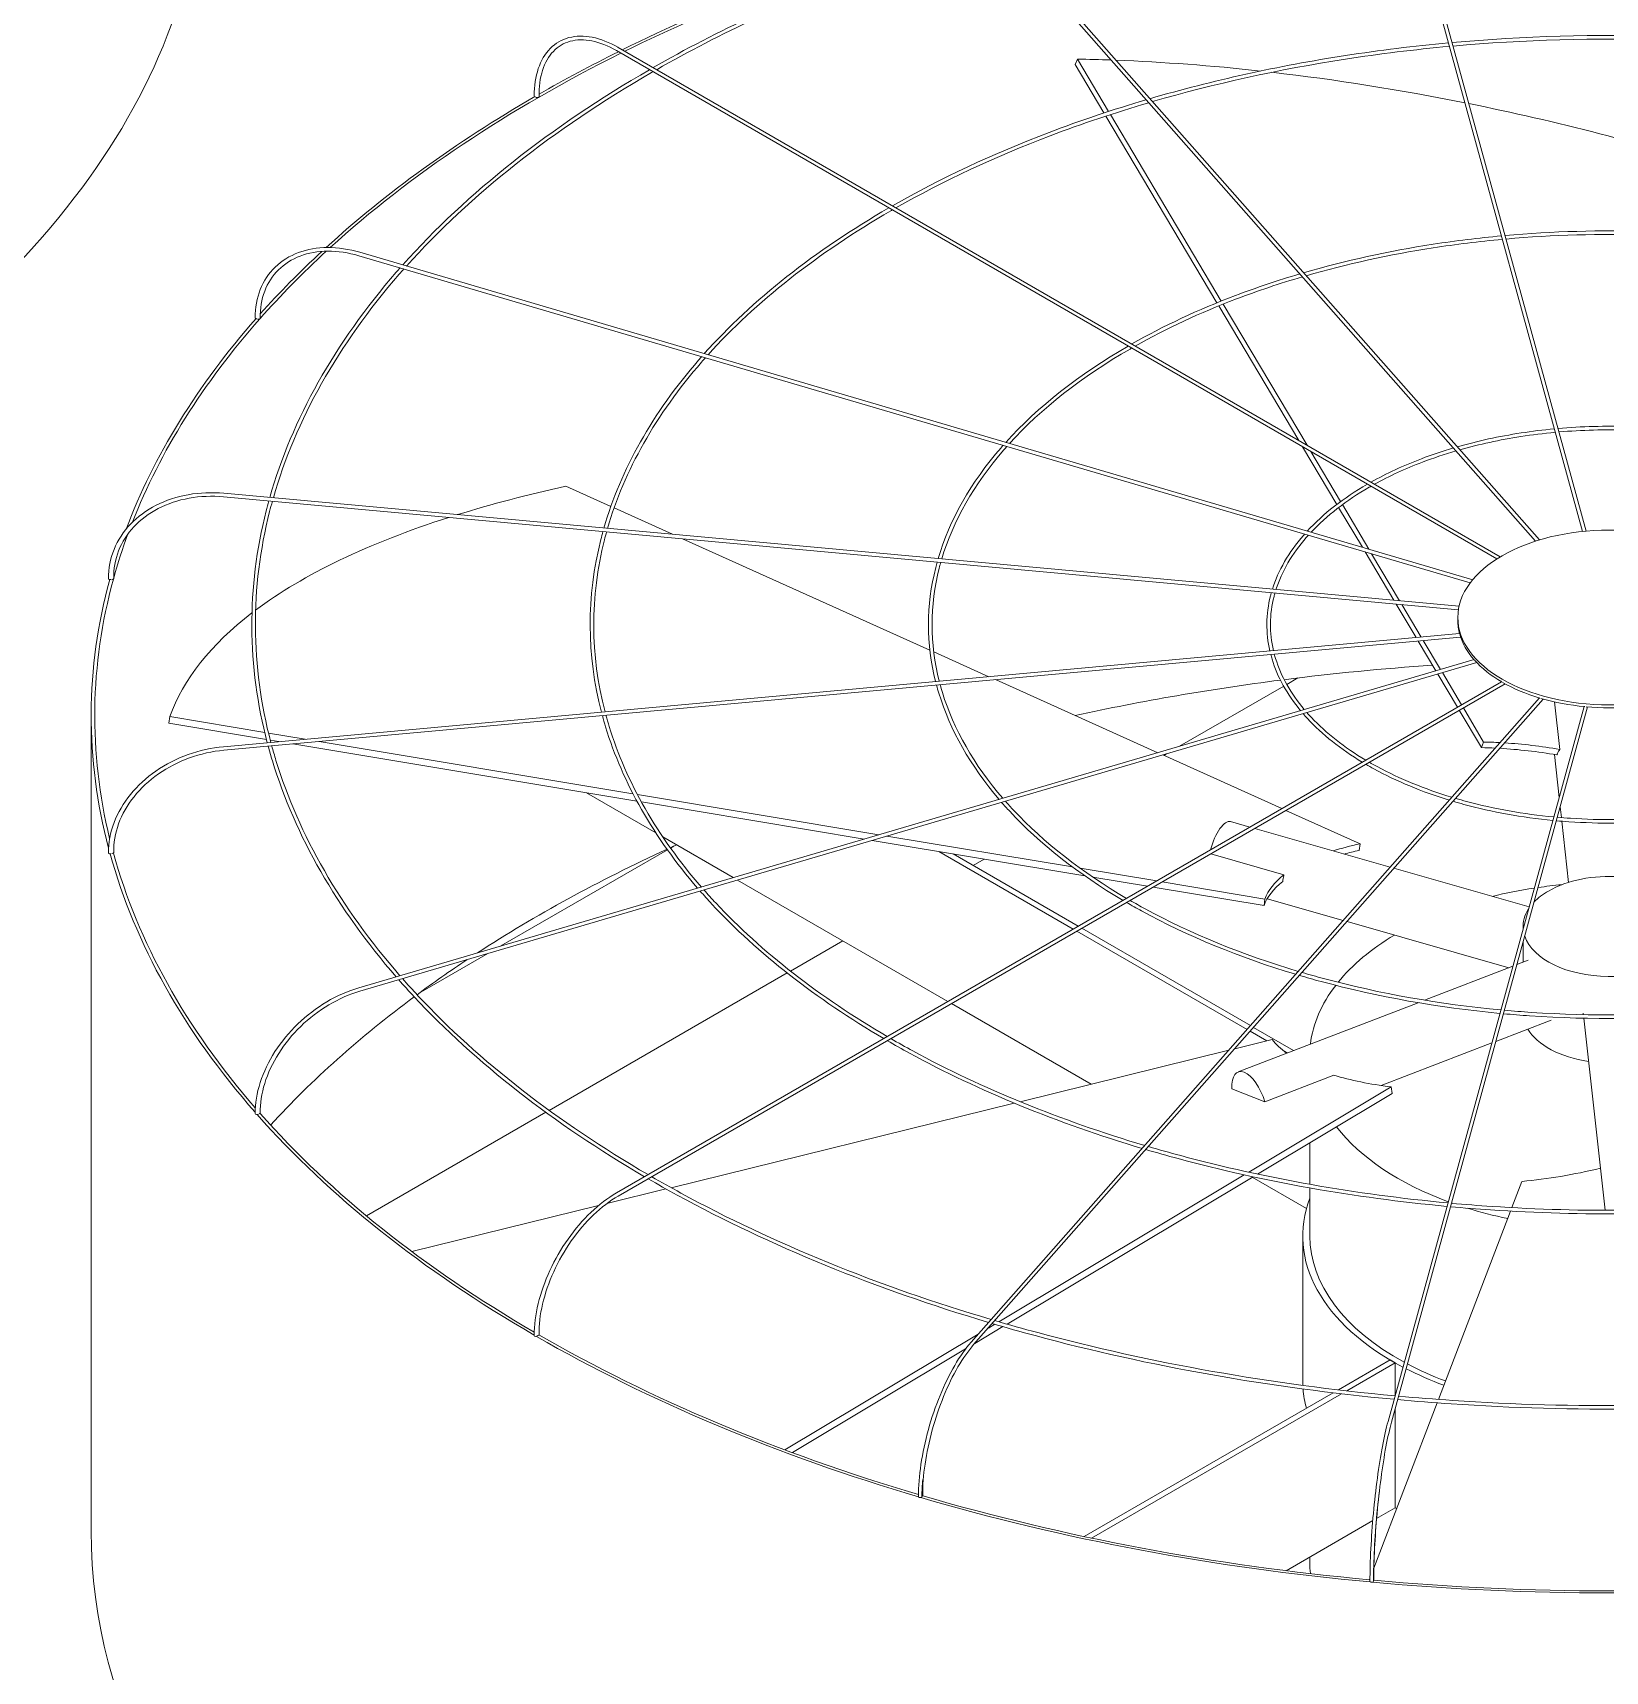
# Model space of a CAD drawing. Header units: millimetres. Extents: x -312439 to 477422, y -331570 to 212570.
# Drawn here: x 399403 to 399674.6, y 92704.1 to 92986.9 of the extents above; entities that cross this region are included whole.
import ezdxf

# ---------------------------------------------------------------- set-up
doc = ezdxf.new("R2010")
doc.units = ezdxf.units.MM

msp = doc.modelspace()

# ---------------------------------------------------------------- linework, layer by layer
at = {"color": 0, "linetype": 'Continuous', "lineweight": 0, "extrusion": (8.40036e-17, 0.816497, 0.57735)}
for p, q in [((399670.662, 92900.837), (399637.069, 93023.292)), ((399637.659, 93023.454), (399671.281, 92900.897)), ((399663.202, 92899.371), (399565.52, 93010.055)), ((399662.561, 92899.172), (399565.061, 93009.65)), ((399655.86, 92896.094), (399503.828, 92983.87)), ((399504.134, 92984.401), (399656.451, 92896.46)), ((399583.06, 92981.427), (399583.431, 92982.394)), ((399583.431, 92982.394), (399588.814, 92973.346)), ((399588.023, 92973.087), (399583.06, 92981.427)), ((399607.524, 92940.312), (399588.344, 92972.548)), ((399589.135, 92972.807), (399608.286, 92940.62)), ((399651.281, 92891.983), (399459.351, 92948.445)), ((399651.69, 92892.501), (399459.523, 92949.032)), ((399621.666, 92916.544), (399607.84, 92939.78)), ((399608.603, 92940.088), (399623.106, 92915.712)), ((399628.232, 92905.509), (399622.307, 92915.466)), ((399623.747, 92914.635), (399628.886, 92905.998)), ((399502.871, 92905.147), (399495.113, 92908.638)), ((399435.991, 92906.822), (399649.231, 92887.322)), ((399649.346, 92887.927), (399436.047, 92907.432)), ((399629.201, 92905.469), (399633.782, 92897.77)), ((399513.539, 92900.345), (399503.432, 92904.894)), ((399632.636, 92898.107), (399628.547, 92904.979)), ((399557.968, 92880.349), (399515.254, 92899.574)), ((399638.08, 92888.957), (399633.096, 92897.333)), ((399634.242, 92896.996), (399639.08, 92888.866)), ((399641.916, 92882.509), (399638.467, 92888.307)), ((399639.467, 92888.215), (399642.813, 92882.591)), ((399649.129, 92885.488), (399649.129, 92885.988)), ((399649.432, 92883.196), (399435.991, 92863.678)), ((399436.047, 92863.068), (399649.613, 92882.598)), ((399568.156, 92875.764), (399558.619, 92880.056)), ((399645.333, 92876.767), (399642.263, 92881.926)), ((399643.16, 92882.008), (399646.138, 92877.003)), ((399651.92, 92878.705), (399459.351, 92822.055)), ((399652.38, 92878.201), (399459.523, 92821.468)), ((399503.828, 92786.63), (399656.682, 92874.88)), ((399504.134, 92786.099), (399657.301, 92874.53)), ((399597.314, 92862.641), (399569.292, 92875.253)), ((399619.583, 92874.431), (399621.511, 92875.545)), ((399649.07, 92870.485), (399645.656, 92876.223)), ((399646.461, 92876.46), (399649.774, 92870.892)), ((399663.237, 92872.095), (399565.061, 92760.85)), ((399663.888, 92871.907), (399565.52, 92760.445)), ((399601.079, 92863.748), (399619.052, 92874.125)), ((399666.738, 92863.212), (399665.825, 92871.421)), ((399413.139, 92728.237), (399413.139, 92868.977)), ((399426.543, 92867.719), (399426.708, 92868.865)), ((399426.708, 92868.865), (399443.095, 92866.136)), ((399637.069, 92747.208), (399670.923, 92870.613)), ((399671.542, 92870.557), (399637.659, 92747.046)), ((399653.214, 92863.52), (399649.383, 92869.959)), ((399650.087, 92870.365), (399653.585, 92864.487)), ((399443.398, 92864.913), (399426.543, 92867.719)), ((399443.751, 92866.027), (399450.106, 92864.969)), ((399445.56, 92864.553), (399444.059, 92864.803)), ((399507.376, 92854.262), (399447.944, 92864.156)), ((399452.49, 92864.572), (399506.694, 92855.548)), ((399653.214, 92863.52), (399653.585, 92864.487)), ((399618.763, 92852.987), (399598.172, 92862.255)), ((399598.352, 92862.174), (399598.825, 92862.447)), ((399665.794, 92862.341), (399666.619, 92854.924)), ((399510.64, 92848.799), (399498.667, 92855.712)), ((399507.451, 92855.422), (399549.166, 92848.477)), ((399546.621, 92847.728), (399508.144, 92854.134)), ((399632.235, 92846.924), (399619.451, 92852.678)), ((399666.802, 92853.277), (399667.007, 92851.436)), ((399609.884, 92850.749), (399613.23, 92849.793)), ((399614.049, 92849.559), (399637.449, 92842.874)), ((399667.075, 92850.816), (399668.25, 92840.25)), ((399524.014, 92841.078), (399511.832, 92848.111)), ((399513.174, 92846.18), (399513.74, 92846.507)), ((399584.7, 92841.388), (399548.006, 92847.497)), ((399550.552, 92848.246), (399582.581, 92842.914)), ((399632.071, 92845.779), (399632.235, 92846.924)), ((399483.893, 92829.275), (399512.641, 92845.873)), ((399559.522, 92845.58), (399582.727, 92832.182)), ((399583.594, 92832.683), (399561.956, 92845.175)), ((399565.433, 92843.168), (399567.353, 92844.276)), ((399606.481, 92845.189), (399619.103, 92841.583)), ((399561.074, 92819.681), (399524.746, 92840.655)), ((399583.925, 92842.69), (399597.121, 92840.493)), ((399595.545, 92839.583), (399586.124, 92841.151)), ((399598.072, 92840.335), (399615.821, 92837.38)), ((399638.102, 92842.688), (399661.433, 92836.022)), ((399615.656, 92836.235), (399596.496, 92839.424)), ((399616.222, 92837.441), (399629.346, 92833.692)), ((399615.656, 92836.235), (399615.821, 92837.38)), ((399583.34, 92831.829), (399612.728, 92814.862)), ((399613.312, 92815.524), (399584.206, 92832.329)), ((399629.998, 92833.505), (399657.953, 92825.519)), ((399660.388, 92832.641), (399660.388, 92832.212)), ((399533.877, 92824.949), (399542.913, 92830.166)), ((399660.388, 92829.897), (399660.388, 92826.456)), ((399469.648, 92821.051), (399481.639, 92827.974)), ((399659.333, 92826.05), (399661.277, 92826.798)), ((399492.213, 92800.894), (399533.305, 92824.619)), ((399643.394, 92819.919), (399658.623, 92825.777)), ((399585.788, 92805.412), (399561.686, 92819.327)), ((399611.17, 92807.524), (399642.267, 92819.486)), ((399670.789, 92817.417), (399670.762, 92817.659)), ((399620.772, 92811.217), (399613.854, 92815.212)), ((399655.7, 92812.808), (399665.246, 92816.48)), ((399673.737, 92790.902), (399670.857, 92816.802)), ((399617.078, 92813.119), (399610.598, 92811.523)), ((399613.269, 92814.549), (399616.144, 92812.889)), ((399635.873, 92805.181), (399654.99, 92812.535)), ((399609.554, 92811.266), (399573.538, 92802.394)), ((399618.779, 92811.368), (399619.732, 92810.818)), ((399615.797, 92802.362), (399627.729, 92806.952)), ((399610.101, 92804.631), (399615.797, 92802.362)), ((399613.008, 92790.224), (399637.6, 92804.944)), ((399637.805, 92803.812), (399614.548, 92789.891)), ((399637.805, 92803.812), (399637.6, 92804.944)), ((399572.533, 92802.147), (399513.264, 92787.548)), ((399460.659, 92782.677), (399491.632, 92800.559)), ((399623.564, 92788.131), (399623.564, 92795.288)), ((399569.865, 92764.4), (399612.242, 92789.766)), ((399613.778, 92789.43), (399571.279, 92763.992)), ((399673.737, 92790.902), (399674.545, 92783.636)), ((399512.391, 92787.333), (399502.199, 92784.822)), ((399622.979, 92783.94), (399613.627, 92789.34)), ((399623.564, 92779.199), (399623.564, 92787.509)), ((399660.206, 92788.638), (399658.468, 92784.1)), ((399500.752, 92784.466), (399468.492, 92776.52)), ((399658.237, 92783.499), (399645.782, 92750.991)), ((399622.339, 92754.196), (399622.339, 92779.199)), ((399568.054, 92763.316), (399569.149, 92763.971)), ((399532.922, 92742.287), (399566.323, 92762.279)), ((399570.56, 92763.561), (399565.707, 92760.656)), ((399564.134, 92759.715), (399534.214, 92741.805)), ((399637.439, 92757.803), (399628.497, 92752.64)), ((399629.94, 92752.473), (399638.305, 92757.303)), ((399638.305, 92757.303), (399637.439, 92757.803)), ((399638.305, 92757.303), (399638.305, 92751.714)), ((399627.611, 92752.129), (399584.626, 92727.311)), ((399585.893, 92727.043), (399629.049, 92751.959)), ((399645.554, 92750.394), (399634.632, 92721.887)), ((399638.305, 92749.399), (399638.305, 92732.3)), ((399634.436, 92730.066), (399619.466, 92721.423)), ((399638.305, 92732.3), (399635.102, 92730.45)), ((399623.564, 92722.803), (399623.564, 92723.789)), ((399633.954, 92720.117), (399633.851, 92719.849))]:
    msp.add_line(p, q, dxfattribs=at)
at = {"color": 0, "linetype": 'Continuous', "lineweight": 0}
for centre, major_axis, ratio, start_param, end_param in [((399170.468, 93019.739), (262.225, 0), 0.5773503, 5.4977871, 6.2831853), ((399675.364, 92868.977), (-262.225, 0), 0.5773503, 5.1849758, 5.420347), ((399675.364, 92868.977), (-261.613, 0), 0.5773503, 5.183912, 5.4201653), ((399675.364, 92868.977), (-261.613, 0), 0.5773503, 5.4234857, 5.718128), ((399675.364, 92868.977), (-262.225, 0), 0.5773503, 5.4236595, 5.4949761), ((399675.734, 92827.261), (-236.033, 90.421), 0.5343599, 5.2814302, 5.3074736), ((399675.734, 92827.261), (-236.033, 90.421), 0.5343599, 5.1688261, 5.2776752), ((399675.734, 92827.261), (-236.033, 90.421), 0.5343599, 5.0198116, 5.1604272), ((399675.364, 92868.977), (-262.225, 0), 0.5773503, 5.4989549, 5.7196003), ((399489.943, 92976.03), (0.306, 0), 0.5773503, 3.1415927, 4.450555), ((399490.159, 92975.905), (0.306, 0.004), 0.5683066, 3.9193388, 5.4901351), ((399490.159, 92975.905), (0.306, 0.004), 0.5683066, 5.4901351, 6.2831853), ((399675.734, 92827.261), (-236.033, 90.421), 0.5343599, 4.8289255, 5.0170065), ((399675.364, 92868.977), (-261.613, 0), 0.5773503, 5.7230202, 5.8115447), ((399675.364, 92868.977), (-262.225, 0), 0.5773503, 5.7247725, 5.8068149), ((399675.364, 92868.977), (-262.225, 0), 0.5773503, 5.8129334, 6.0685314), ((399675.364, 92868.977), (-261.613, 0), 0.5773503, 5.8119417, 6.0598961), ((399441.748, 92937.732), (0.306, 0), 0.5773503, 3.1415927, 4.7647143), ((399442.02, 92937.652), (0.306, 0.005), 0.5715189, 4.2314546, 5.8022509), ((399442.02, 92937.652), (0.306, 0.005), 0.5715189, 5.8022509, 6.2831853), ((399675.528, 92827.439), (-250.189, 35.961), 0.3284711, 5.5638228, 5.6785471), ((399675.528, 92827.439), (-250.189, 35.961), 0.3284711, 5.6885713, 5.965771), ((399675.364, 92868.977), (-261.613, 0), 0.5773503, 6.0736106, 6.1250005), ((399675.364, 92868.977), (-262.225, 0), 0.5773503, 6.126925, 6.4343205), ((399675.364, 92868.977), (-261.613, 0), 0.5773503, 6.1262297, 6.4235661), ((399416.41, 92892.709), (0.306, 0), 0.5773503, 3.1415927, 5.0788735), ((399416.712, 92892.682), (0.306, 0.006), 0.5752952, 4.5444916, 6.1152879), ((399416.712, 92892.682), (0.306, 0.006), 0.5752952, 6.1152879, 6.2831853), ((399675.528, 92827.439), (-250.189, 35.961), 0.3284711, 5.9728515, 6.2156373), ((399675.256, 92885.488), (-26.126, 0), 0.5773503, 0, 0.1535113), ((399675.256, 92885.488), (-26.126, 0), 0.5773503, 0.160648, 0.4676706), ((399675.364, 92727.737), (-261.613, 0), 0.5773503, 4.8296672, 4.9289778), ((399675.256, 92885.488), (-26.126, 0), 0.5773503, 0.4748072, 0.7818298), ((399675.364, 92727.737), (-261.613, 0), 0.5773503, 4.9315023, 5.0730373), ((399675.256, 92885.488), (-26.126, 0), 0.5773503, 0.7889665, 1.0959891), ((399675.256, 92885.488), (-26.126, 0), 0.5773503, 1.1031258, 1.4101484), ((399675.256, 92885.488), (-26.126, 0), 0.5773503, 1.417285, 1.7243076), ((399675.364, 92826.294), (-56.639, 21.698), 0.5343599, 5.2632147, 5.3074736), ((399675.734, 92827.261), (56.639, -21.698), 0.5343599, 2.113134, 2.1658809), ((399675.364, 92826.294), (-56.639, 21.698), 0.5343599, 5.0728277, 5.2488944), ((399675.734, 92827.261), (56.639, -21.698), 0.5343599, 1.92896, 2.0989228), ((399608.366, 92845.434), (1.518, 5.315), 0.3621096, 0, 1.5955332), ((399675.364, 92727.737), (-261.613, 0), 0.5773503, 5.3840325, 5.5566031), ((399675.364, 92727.737), (-261.613, 0), 0.5773503, 5.3759613, 5.381266), ((399675.528, 92827.439), (-60.036, 8.629), 0.3284711, 5.5638228, 5.6832782), ((399416.41, 92845.37), (0.306, 0), 0.5773503, 3.1415927, 5.3930328), ((399675.364, 92868.977), (-262.225, 0), 0.5773503, 0.15775, 0.4689102), ((399416.712, 92845.398), (0.306, 0.006), 0.5792658, 4.8585762, 6.2831853), ((399675.364, 92868.977), (-261.613, 0), 0.5773503, 0.1573017, 0.4645126), ((399675.364, 92826.294), (-60.036, 8.629), 0.3284711, 5.5638228, 5.6281345), ((399675.364, 92826.294), (-60.036, 8.629), 0.3284711, 5.9809914, 6.2156373), ((399675.528, 92827.439), (-60.036, 8.629), 0.3284711, 5.9787164, 6.2156373), ((399675.364, 92832.641), (-14.976, 0), 0.5773503, 3.6916997, 5.4977871), ((399675.364, 92810.329), (-51.8, 0), 0.5773503, 4.9668384, 5.1151413), ((399675.364, 92832.641), (-14.976, 0), 0.5773503, 5.4977871, 5.7722245), ((399675.364, 92810.329), (-51.8, 0), 0.5773503, 4.8725497, 4.9536635), ((399675.364, 92832.641), (-14.976, 0), 0.5773503, 5.9253681, 6.3268432), ((399675.364, 92810.329), (-51.8, 0), 0.5773503, 5.5125312, 5.8454489), ((399675.364, 92832.641), (-14.976, 0), 0.5773503, 0.1968015, 2.9056449), ((399675.364, 92727.737), (-261.613, 0), 0.5773503, 5.5668053, 5.6187776), ((399675.364, 92727.737), (-261.613, 0), 0.5773503, 5.6218563, 5.7966666), ((399675.364, 92810.329), (-51.8, 0), 0.5773503, 5.864801, 6.2160224), ((399675.364, 92817.734), (-14.976, 0), 0.5773503, 0.3310244, 1.3226651), ((399675.158, 92827.425), (-59.674, -10.853), 0.3443205, 0.1772511, 0.3142745), ((399613.155, 92802.365), (-1.984, 5.159), 0.4527097, 4.5393785, 7.2340672), ((399675.158, 92827.425), (-59.674, -10.853), 0.3443205, 0.5921448, 0.8290657), ((399441.748, 92800.348), (0.306, 0), 0.5773503, 3.1415927, 5.7071921), ((399675.364, 92868.977), (-262.225, 0), 0.5773503, 0.4717795, 0.7837457), ((399442.02, 92800.428), (0.306, 0.005), 0.5830421, 5.1737369, 6.2831853), ((399675.364, 92868.977), (-261.613, 0), 0.5773503, 0.4715588, 0.781436), ((399675.364, 92810.329), (-51.8, 0), 0.5773503, 0.4237953, 1.0021877), ((399674.993, 92827.233), (-56.425, -22.248), 0.5660586, 1.0925617, 1.3294826), ((399675.364, 92779.199), (-53.025, 0), 0.5773503, 6.0678252, 7.1147249), ((399675.364, 92810.329), (-51.8, 0), 0.5773503, 1.0153625, 1.0203014), ((399675.364, 92810.329), (-51.8, 0), 0.5773503, 1.0757224, 1.2236785), ((399675.364, 92779.199), (51.8, 0), 0.5773503, 3.1415927, 3.9574848), ((399489.943, 92762.049), (0.306, 0), 0.5773503, 3.1415927, 6.0213513), ((399675.364, 92868.977), (-262.225, 0), 0.5773503, 0.7858257, 1.0981183), ((399490.159, 92762.174), (0.306, 0.004), 0.5862544, 5.4898935, 6.2831853), ((399675.364, 92868.977), (-261.613, 0), 0.5773503, 0.7858227, 1.096892), ((399675.364, 92779.199), (-53.025, 0), 0.5773503, 0.8456372, 1.0001122), ((399675.364, 92779.199), (51.8, 0), 0.5773503, 3.9720631, 4.1329788), ((399675.364, 92754.196), (53.025, 0), 0.5773503, 3.1415927, 3.1671433), ((399675.364, 92754.196), (53.025, 0), 0.5773503, 3.1875095, 3.2970925), ((399556.277, 92734.224), (-0.306, 0), 0.5773503, 0, 3.1415927), ((399675.364, 92868.977), (-262.225, 0), 0.5773503, 1.0998851, 1.4125333), ((399556.416, 92734.381), (-0.306, -0.003), 0.5885883, 2.6652649, 3.1415927), ((399675.364, 92868.977), (-261.613, 0), 0.5773503, 1.1000981, 1.4118355), ((399675.364, 92754.196), (53.025, 0), 0.5773503, 3.9385413, 3.9453811), ((399675.364, 92728.237), (262.225, 0), 0.5773503, 3.1415927, 5.4977871), ((399675.364, 92722.803), (51.8, 0), 0.5773503, 3.1415927, 3.2048035), ((399634.258, 92719.595), (-0.306, 0), 0.5773503, 0, 3.1415927), ((399675.364, 92868.977), (-262.225, 0), 0.5773503, 1.4139544, 1.727034), ((399634.306, 92719.77), (-0.306, -0.001), 0.5898153, 2.9827557, 3.1415927), ((399675.364, 92868.977), (-261.613, 0), 0.5773503, 1.41439, 1.726367)]:
    msp.add_ellipse(centre, major_axis=major_axis, ratio=ratio, start_param=start_param, end_param=end_param, dxfattribs=at)
msp.add_ellipse((399675.256, 92885.988), major_axis=(26.126, 0), ratio=0.5773503, dxfattribs=at)
for points, knots in [([(399568.787, 93005.428), (399561.113, 93003.168), (399553.656, 93000.663), (399533.423, 92992.975), (399521.246, 92987.267), (399510.169, 92980.916)], [5.96956861, 5.96956861, 5.96956861, 5.96956861, 6.07987049, 6.07987049, 6.27966483, 6.27966483, 6.27966483, 6.27966483]), ([(399569.234, 93004.921), (399561.461, 93002.639), (399553.91, 93000.106), (399533.759, 92992.444), (399521.733, 92986.816), (399510.783, 92980.562)], [5.96825255, 5.96825255, 5.96825255, 5.96825255, 6.08012371, 6.08012371, 6.27780239, 6.27780239, 6.27780239, 6.27780239]), ([(399489.636, 92976.03), (399489.636, 92977.756), (399489.873, 92979.351), (399490.806, 92982.13), (399491.504, 92983.314), (399493.303, 92985.134), (399494.402, 92985.77), (399496.869, 92986.421), (399498.236, 92986.438), (399501.101, 92985.869), (399502.6, 92985.281), (399504.108, 92984.416), (399504.121, 92984.408), (399504.134, 92984.401)], [0, 0, 0, 0, 0.3141593, 0.3141593, 0.6283185, 0.6283185, 0.9411039, 0.9411039, 1.2538555, 1.2538555, 1.5680148, 1.5680148, 1.5707963, 1.5707963, 1.5707963, 1.5707963]), ([(399503.828, 92983.87), (399502.39, 92984.7), (399500.959, 92985.261), (399498.259, 92985.796), (399496.992, 92985.771), (399494.741, 92985.157), (399493.755, 92984.57), (399492.132, 92982.876), (399491.496, 92981.768), (399490.651, 92979.12), (399490.443, 92977.583), (399490.465, 92975.909)], [4.712389, 4.712389, 4.712389, 4.712389, 5.029657, 5.029657, 5.3469251, 5.3469251, 5.6641931, 5.6641931, 5.9814611, 5.9814611, 6.2987292, 6.2987292, 6.2987292, 6.2987292]), ([(399647.522, 92985.19), (399641.536, 92984.638), (399635.6, 92983.907), (399618.084, 92981.197), (399606.746, 92978.697), (399595.969, 92975.554)], [5.65618024, 5.65618024, 5.65618024, 5.65618024, 5.75959703, 5.75959703, 5.96555925, 5.96555925, 5.96555925, 5.96555925]), ([(399647.686, 92984.59), (399641.63, 92984.033), (399635.625, 92983.294), (399618.215, 92980.592), (399607.043, 92978.132), (399596.417, 92975.046)], [5.6555551, 5.6555551, 5.6555551, 5.6555551, 5.760393, 5.760393, 5.9637948, 5.9637948, 5.9637948, 5.9637948]), ([(399702.37, 92985.246), (399696.786, 92985.749), (399691.161, 92986.097), (399673.043, 92986.708), (399660.489, 92986.359), (399648.141, 92985.246)], [5.34296141, 5.34296141, 5.34296141, 5.34296141, 5.43938168, 5.43938168, 5.65261288, 5.65261288, 5.65261288, 5.65261288]), ([(399702.205, 92984.646), (399696.598, 92985.149), (399690.949, 92985.495), (399672.94, 92986.09), (399660.522, 92985.742), (399648.306, 92984.646)], [5.34359392, 5.34359392, 5.34359392, 5.34359392, 5.44060854, 5.44060854, 5.65198037, 5.65198037, 5.65198037, 5.65198037]), ([(399595.32, 92975.364), (399589.569, 92973.669), (399583.98, 92971.792), (399568.859, 92966.047), (399559.769, 92961.791), (399551.493, 92957.058)], [5.96969757, 5.96969757, 5.96969757, 5.96969757, 6.07982614, 6.07982614, 6.27841616, 6.27841616, 6.27841616, 6.27841616]), ([(399595.767, 92974.857), (399589.917, 92973.14), (399584.234, 92971.234), (399569.195, 92965.516), (399560.256, 92961.34), (399552.107, 92956.703)], [5.96794353, 5.96794353, 5.96794353, 5.96794353, 6.08016355, 6.08016355, 6.27592849, 6.27592849, 6.27592849, 6.27592849]), ([(399656.661, 92951.873), (399652.698, 92951.506), (399648.768, 92951.021), (399637.161, 92949.227), (399629.644, 92947.575), (399622.494, 92945.498)], [5.65683386, 5.65683386, 5.65683386, 5.65683386, 5.75939254, 5.75939254, 5.96383461, 5.96383461, 5.96383461, 5.96383461]), ([(399656.826, 92951.273), (399652.793, 92950.902), (399648.793, 92950.408), (399637.292, 92948.622), (399629.94, 92947.009), (399622.942, 92944.99)], [5.65589869, 5.65589869, 5.65589869, 5.65589869, 5.76058509, 5.76058509, 5.96118261, 5.96118261, 5.96118261, 5.96118261]), ([(399693.23, 92951.929), (399689.557, 92952.258), (399685.856, 92952.485), (399673.846, 92952.893), (399665.496, 92952.664), (399657.281, 92951.929)], [5.34408303, 5.34408303, 5.34408303, 5.34408303, 5.43906993, 5.43906993, 5.65149126, 5.65149126, 5.65149126, 5.65149126]), ([(399693.065, 92951.329), (399689.368, 92951.658), (399685.644, 92951.884), (399673.744, 92952.275), (399665.529, 92952.047), (399657.446, 92951.329)], [5.34503474, 5.34503474, 5.34503474, 5.34503474, 5.44090812, 5.44090812, 5.65053954, 5.65053954, 5.65053954, 5.65053954]), ([(399441.441, 92937.732), (399441.441, 92939.464), (399441.741, 92941.114), (399442.916, 92944.084), (399443.793, 92945.403), (399446.033, 92947.57), (399447.397, 92948.418), (399450.468, 92949.559), (399452.175, 92949.853), (399455.764, 92949.866), (399457.645, 92949.585), (399459.523, 92949.032)], [4.712389, 4.712389, 4.712389, 4.712389, 5.0265482, 5.0265482, 5.3407075, 5.3407075, 5.6548668, 5.6548668, 5.969026, 5.969026, 6.2831853, 6.2831853, 6.2831853, 6.2831853]), ([(399459.351, 92948.445), (399457.535, 92948.979), (399455.722, 92949.246), (399452.288, 92949.222), (399450.666, 92948.933), (399447.774, 92947.833), (399446.503, 92947.023), (399444.428, 92944.965), (399443.624, 92943.716), (399442.559, 92940.893), (399442.299, 92939.318), (399442.327, 92937.657)], [0, 0, 0, 0, 0.317268, 0.317268, 0.6345361, 0.6345361, 0.9518041, 0.9518041, 1.2690722, 1.2690722, 1.5863402, 1.5863402, 1.5863402, 1.5863402]), ([(399466.491, 92946.344), (399466.266, 92946.089), (399466.042, 92945.833), (399455.202, 92933.364), (399447.804, 92920.209), (399443.969, 92906.707)], [0.31387846, 0.31387846, 0.31387846, 0.31387846, 0.32022171, 0.32022171, 0.6228537, 0.6228537, 0.6228537, 0.6228537]), ([(399467.14, 92946.153), (399466.868, 92945.846), (399466.597, 92945.538), (399455.765, 92933.092), (399448.411, 92920.036), (399444.59, 92906.65)], [0.31209175, 0.31209175, 0.31209175, 0.31209175, 0.31977769, 0.31977769, 0.62202139, 0.62202139, 0.62202139, 0.62202139]), ([(399621.844, 92945.308), (399618.02, 92944.18), (399614.302, 92942.931), (399604.291, 92939.128), (399598.284, 92936.323), (399592.807, 92933.205)], [5.97003164, 5.97003164, 5.97003164, 5.97003164, 6.07973571, 6.07973571, 6.27604568, 6.27604568, 6.27604568, 6.27604568]), ([(399622.292, 92944.801), (399618.367, 92943.651), (399614.556, 92942.374), (399604.627, 92938.598), (399598.771, 92935.872), (399593.422, 92932.85)], [5.96740299, 5.96740299, 5.96740299, 5.96740299, 6.08024114, 6.08024114, 6.27230164, 6.27230164, 6.27230164, 6.27230164]), ([(399518.557, 92931.028), (399518.381, 92930.828), (399518.205, 92930.628), (399510.111, 92921.316), (399504.576, 92911.504), (399501.68, 92901.43)], [0.31368489, 0.31368489, 0.31368489, 0.31368489, 0.32029533, 0.32029533, 0.62093354, 0.62093354, 0.62093354, 0.62093354]), ([(399519.206, 92930.837), (399518.982, 92930.585), (399518.76, 92930.332), (399510.675, 92921.043), (399505.183, 92911.331), (399502.301, 92901.373)], [0.31130083, 0.31130083, 0.31130083, 0.31130083, 0.31970361, 0.31970361, 0.61980435, 0.61980435, 0.61980435, 0.61980435]), ([(399665.801, 92918.556), (399663.861, 92918.374), (399661.936, 92918.136), (399656.239, 92917.257), (399652.542, 92916.452), (399649.019, 92915.442)], [5.65878241, 5.65878241, 5.65878241, 5.65878241, 5.75876753, 5.75876753, 5.95869527, 5.95869527, 5.95869527, 5.95869527]), ([(399665.966, 92917.956), (399663.955, 92917.77), (399661.961, 92917.523), (399656.37, 92916.652), (399652.839, 92915.886), (399649.468, 92914.933)], [5.65692719, 5.65692719, 5.65692719, 5.65692719, 5.76114351, 5.76114351, 5.95335964, 5.95335964, 5.95335964, 5.95335964]), ([(399684.09, 92918.612), (399682.327, 92918.766), (399680.552, 92918.874), (399674.651, 92919.078), (399670.503, 92918.969), (399666.421, 92918.612)], [5.34742678, 5.34742678, 5.34742678, 5.34742678, 5.43812478, 5.43812478, 5.64814751, 5.64814751, 5.64814751, 5.64814751]), ([(399683.925, 92918.012), (399682.139, 92918.166), (399680.34, 92918.272), (399674.548, 92918.46), (399670.536, 92918.353), (399666.586, 92918.012)], [5.34934775, 5.34934775, 5.34934775, 5.34934775, 5.44178794, 5.44178794, 5.64622654, 5.64622654, 5.64622654, 5.64622654]), ([(399570.615, 92915.713), (399570.49, 92915.572), (399570.366, 92915.431), (399565.018, 92909.275), (399561.343, 92902.803), (399559.388, 92896.153)], [0.31344956, 0.31344956, 0.31344956, 0.31344956, 0.32044212, 0.32044212, 0.61727915, 0.61727915, 0.61727915, 0.61727915]), ([(399571.264, 92915.522), (399571.092, 92915.329), (399570.921, 92915.135), (399565.581, 92909.003), (399561.951, 92902.63), (399560.01, 92896.096)], [0.30986952, 0.30986952, 0.30986952, 0.30986952, 0.31955549, 0.31955549, 0.6155298, 0.6155298, 0.6155298, 0.6155298]), ([(399648.369, 92915.253), (399646.47, 92914.691), (399644.624, 92914.07), (399639.724, 92912.21), (399636.8, 92910.855), (399634.122, 92909.352)], [5.97102709, 5.97102709, 5.97102709, 5.97102709, 6.0794509, 6.0794509, 6.26898955, 6.26898955, 6.26898955, 6.26898955]), ([(399648.816, 92914.746), (399646.818, 92914.162), (399644.878, 92913.513), (399640.06, 92911.68), (399637.288, 92910.404), (399634.74, 92908.995)], [5.96578422, 5.96578422, 5.96578422, 5.96578422, 6.08045705, 6.08045705, 6.26142742, 6.26142742, 6.26142742, 6.26142742]), ([(399416.104, 92892.709), (399416.104, 92894.446), (399416.437, 92896.153), (399417.736, 92899.34), (399418.701, 92900.817), (399421.166, 92903.396), (399422.664, 92904.497), (399426.044, 92906.218), (399427.925, 92906.838), (399431.887, 92907.54), (399433.967, 92907.622), (399436.047, 92907.432)], [4.712389, 4.712389, 4.712389, 4.712389, 5.0265482, 5.0265482, 5.3407075, 5.3407075, 5.6548668, 5.6548668, 5.969026, 5.969026, 6.2831853, 6.2831853, 6.2831853, 6.2831853]), ([(399435.991, 92906.822), (399433.975, 92907.006), (399431.961, 92906.924), (399428.137, 92906.235), (399426.329, 92905.63), (399423.098, 92903.959), (399421.676, 92902.894), (399419.357, 92900.415), (399418.46, 92899.002), (399417.275, 92895.963), (399416.988, 92894.339), (399417.019, 92892.688)], [0, 0, 0, 0, 0.317268, 0.317268, 0.6345361, 0.6345361, 0.9518041, 0.9518041, 1.2690722, 1.2690722, 1.5863402, 1.5863402, 1.5863402, 1.5863402]), ([(399443.801, 92906.107), (399443.642, 92905.53), (399443.489, 92904.952), (399439.99, 92891.132), (399440.057, 92877.598), (399443.539, 92864.369)], [0.6273321, 0.6273321, 0.6273321, 0.6273321, 0.64026634, 0.64026634, 0.9362265, 0.9362265, 0.9362265, 0.9362265]), ([(399444.421, 92906.051), (399444.259, 92905.466), (399444.103, 92904.88), (399440.6, 92891.095), (399440.669, 92877.613), (399444.158, 92864.425)], [0.62653255, 0.62653255, 0.62653255, 0.62653255, 0.63973087, 0.63973087, 0.93697289, 0.93697289, 0.93697289, 0.93697289]), ([(399501.511, 92900.83), (399501.386, 92900.379), (399501.266, 92899.927), (399498.654, 92889.602), (399498.685, 92879.512), (399501.244, 92869.645)], [0.62689443, 0.62689443, 0.62689443, 0.62689443, 0.64035432, 0.64035432, 0.93404611, 0.93404611, 0.93404611, 0.93404611]), ([(399502.13, 92900.774), (399502.003, 92900.315), (399501.88, 92899.855), (399499.264, 92889.565), (399499.297, 92879.527), (399501.863, 92869.702)], [0.62582334, 0.62582334, 0.62582334, 0.62582334, 0.63964072, 0.63964072, 0.93502054, 0.93502054, 0.93502054, 0.93502054]), ([(399622.672, 92900.399), (399622.599, 92900.317), (399622.527, 92900.234), (399619.923, 92897.234), (399618.112, 92894.101), (399617.102, 92890.875)], [0.31275087, 0.31275087, 0.31275087, 0.31275087, 0.32087906, 0.32087906, 0.60646372, 0.60646372, 0.60646372, 0.60646372]), ([(399623.323, 92900.208), (399623.201, 92900.073), (399623.082, 92899.938), (399620.488, 92896.964), (399618.722, 92893.928), (399617.726, 92890.818)], [0.30556743, 0.30556743, 0.30556743, 0.30556743, 0.31911145, 0.31911145, 0.60263629, 0.60263629, 0.60263629, 0.60263629]), ([(399559.217, 92895.553), (399559.128, 92895.232), (399559.042, 92894.91), (399557.316, 92888.08), (399557.314, 92881.43), (399558.954, 92874.922)], [0.62618978, 0.62618978, 0.62618978, 0.62618978, 0.64052907, 0.64052907, 0.92987427, 0.92987427, 0.92987427, 0.92987427]), ([(399559.837, 92895.497), (399559.745, 92895.168), (399559.656, 92894.838), (399557.926, 92888.043), (399557.926, 92881.444), (399559.571, 92874.979)], [0.62457061, 0.62457061, 0.62457061, 0.62457061, 0.6394598, 0.6394598, 0.93127617, 0.93127617, 0.93127617, 0.93127617]), ([(399616.924, 92890.277), (399616.87, 92890.085), (399616.818, 92889.892), (399615.979, 92886.558), (399615.945, 92883.348), (399616.669, 92880.2)], [0.62410482, 0.62410482, 0.62410482, 0.62410482, 0.64104385, 0.64104385, 0.91753144, 0.91753144, 0.91753144, 0.91753144]), ([(399617.544, 92890.22), (399617.487, 92890.02), (399617.433, 92889.821), (399616.589, 92886.521), (399616.557, 92883.362), (399617.285, 92880.256)], [0.62079185, 0.62079185, 0.62079185, 0.62079185, 0.63891194, 0.63891194, 0.91997787, 0.91997787, 0.91997787, 0.91997787]), ([(399616.817, 92879.599), (399616.886, 92879.334), (399616.961, 92879.071), (399617.975, 92875.719), (399619.643, 92872.711), (399621.976, 92869.896)], [0.93516687, 0.93516687, 0.93516687, 0.93516687, 0.95843835, 0.95843835, 1.2316048, 1.2316048, 1.2316048, 1.2316048]), ([(399617.436, 92879.655), (399617.504, 92879.397), (399617.579, 92879.139), (399618.595, 92875.843), (399620.267, 92872.873), (399622.617, 92870.084)], [0.93813971, 0.93813971, 0.93813971, 0.93813971, 0.96156851, 0.96156851, 1.23828559, 1.23828559, 1.23828559, 1.23828559]), ([(399559.11, 92874.322), (399559.233, 92873.863), (399559.364, 92873.405), (399561.441, 92866.574), (399564.96, 92860.368), (399569.911, 92854.579)], [0.93878416, 0.93878416, 0.93878416, 0.93878416, 0.9592157, 0.9592157, 1.24402203, 1.24402203, 1.24402203, 1.24402203]), ([(399559.729, 92874.378), (399559.851, 92873.925), (399559.982, 92873.473), (399562.061, 92866.699), (399565.585, 92860.531), (399570.555, 92854.769)], [0.94031776, 0.94031776, 0.94031776, 0.94031776, 0.96078603, 0.96078603, 1.24747633, 1.24747633, 1.24747633, 1.24747633]), ([(399501.403, 92869.045), (399501.58, 92868.391), (399501.767, 92867.739), (399504.908, 92857.429), (399510.279, 92848.026), (399517.85, 92839.265)], [0.94000678, 0.94000678, 0.94000678, 0.94000678, 0.95947637, 0.95947637, 1.24820492, 1.24820492, 1.24820492, 1.24820492]), ([(399502.023, 92869.101), (399502.199, 92868.454), (399502.385, 92867.807), (399505.528, 92857.555), (399510.904, 92848.189), (399518.496, 92839.455)], [0.94103976, 0.94103976, 0.94103976, 0.94103976, 0.9605244, 0.9605244, 1.25053309, 1.25053309, 1.25053309, 1.25053309]), ([(399622.409, 92869.385), (399622.655, 92869.1), (399622.908, 92868.817), (399625.714, 92865.785), (399628.909, 92863.241), (399632.634, 92860.996)], [1.24820371, 1.24820371, 1.24820371, 1.24820371, 1.27608724, 1.27608724, 1.54927756, 1.54927756, 1.54927756, 1.54927756]), ([(399623.056, 92869.575), (399623.308, 92869.288), (399623.568, 92869.002), (399626.366, 92866.035), (399629.54, 92863.546), (399633.241, 92861.347)], [1.2552022, 1.2552022, 1.2552022, 1.2552022, 1.28394226, 1.28394226, 1.55644282, 1.55644282, 1.55644282, 1.55644282]), ([(399416.104, 92845.37), (399416.104, 92847.106), (399416.436, 92848.871), (399417.73, 92852.281), (399418.691, 92853.926), (399421.144, 92856.941), (399422.635, 92858.31), (399426.003, 92860.641), (399427.878, 92861.602), (399431.833, 92863.026), (399433.911, 92863.488), (399435.991, 92863.678)], [4.712389, 4.712389, 4.712389, 4.712389, 5.0265482, 5.0265482, 5.3407075, 5.3407075, 5.6548668, 5.6548668, 5.969026, 5.969026, 6.2831853, 6.2831853, 6.2831853, 6.2831853]), ([(399436.047, 92863.068), (399434.031, 92862.884), (399432.015, 92862.433), (399428.184, 92861.043), (399426.37, 92860.104), (399423.126, 92857.834), (399421.697, 92856.503), (399419.366, 92853.585), (399418.465, 92851.998), (399417.275, 92848.73), (399416.988, 92847.049), (399417.019, 92845.403)], [6.2831853, 6.2831853, 6.2831853, 6.2831853, 6.6004533, 6.6004533, 6.9177214, 6.9177214, 7.2349894, 7.2349894, 7.5522575, 7.5522575, 7.8695255, 7.8695255, 7.8695255, 7.8695255]), ([(399443.7, 92863.768), (399443.929, 92862.924), (399444.172, 92862.081), (399448.375, 92848.292), (399455.602, 92835.688), (399465.799, 92823.952)], [0.94070481, 0.94070481, 0.94070481, 0.94070481, 0.95960699, 0.95960699, 1.25038008, 1.25038008, 1.25038008, 1.25038008]), ([(399444.319, 92863.825), (399444.548, 92862.987), (399444.79, 92862.149), (399448.995, 92848.418), (399456.227, 92835.852), (399466.446, 92824.143)], [0.94148414, 0.94148414, 0.94148414, 0.94148414, 0.96039344, 0.96039344, 1.25213605, 1.25213605, 1.25213605, 1.25213605]), ([(399666.237, 92862.267), (399666.342, 92862.541), (399666.482, 92862.819), (399666.683, 92863.131), (399666.71, 92863.172), (399666.738, 92863.212)], [0, 0, 0, 0, 1.7008868, 1.7008868, 1.9577529, 1.9577529, 1.9577529, 1.9577529]), ([(399633.238, 92860.638), (399633.687, 92860.375), (399634.144, 92860.116), (399638.508, 92857.722), (399642.912, 92855.894), (399647.66, 92854.444)], [1.5639266, 1.5639266, 1.5639266, 1.5639266, 1.59638594, 1.59638594, 1.86940636, 1.86940636, 1.86940636, 1.86940636]), ([(399633.85, 92860.991), (399634.295, 92860.734), (399634.748, 92860.481), (399639.064, 92858.147), (399643.416, 92856.364), (399648.105, 92854.949)], [1.5712561, 1.5712561, 1.5712561, 1.5712561, 1.60358263, 1.60358263, 1.87454698, 1.87454698, 1.87454698, 1.87454698]), ([(399648.752, 92854.756), (399649.375, 92854.574), (399650.002, 92854.398), (399655.415, 92852.952), (399660.495, 92852.049), (399665.694, 92851.553)], [1.88697171, 1.88697171, 1.88697171, 1.88697171, 1.922693, 1.922693, 2.19235404, 2.19235404, 2.19235404, 2.19235404]), ([(399570.35, 92854.07), (399570.804, 92853.551), (399571.269, 92853.036), (399576.978, 92846.894), (399583.589, 92841.7), (399591.316, 92837.141)], [1.2523872, 1.2523872, 1.2523872, 1.2523872, 1.27803342, 1.27803342, 1.55997281, 1.55997281, 1.55997281, 1.55997281]), ([(399570.998, 92854.261), (399571.457, 92853.739), (399571.929, 92853.221), (399577.631, 92847.145), (399584.222, 92842.006), (399591.926, 92837.493)], [1.2559207, 1.2559207, 1.2559207, 1.2559207, 1.28197401, 1.28197401, 1.56361702, 1.56361702, 1.56361702, 1.56361702]), ([(399648.305, 92854.249), (399648.927, 92854.065), (399649.554, 92853.887), (399655.053, 92852.397), (399660.23, 92851.465), (399665.529, 92850.953)], [1.88173801, 1.88173801, 1.88173801, 1.88173801, 1.91726722, 1.91726722, 2.19052772, 2.19052772, 2.19052772, 2.19052772]), ([(399666.149, 92850.895), (399666.865, 92850.831), (399667.583, 92850.774), (399673.636, 92850.359), (399679.056, 92850.416), (399684.362, 92850.895)], [2.20116261, 2.20116261, 2.20116261, 2.20116261, 2.23802396, 2.23802396, 2.51122637, 2.51122637, 2.51122637, 2.51122637]), ([(399666.313, 92851.495), (399667.064, 92851.429), (399667.817, 92851.37), (399673.763, 92850.976), (399679.034, 92851.035), (399684.198, 92851.495)], [2.2030547, 2.2030547, 2.2030547, 2.2030547, 2.24193573, 2.24193573, 2.50933428, 2.50933428, 2.50933428, 2.50933428]), ([(399619.103, 92841.583), (399619.092, 92841.53), (399619.081, 92841.476), (399618.998, 92841.07), (399618.938, 92840.726), (399618.892, 92840.401)], [52.4705624, 52.4705624, 52.4705624, 52.4705624, 52.7274285, 52.7274285, 54.4283153, 54.4283153, 54.4283153, 54.4283153]), ([(399518.292, 92838.756), (399518.952, 92838.003), (399519.629, 92837.255), (399528.243, 92828.004), (399538.271, 92820.16), (399550.001, 92813.288)], [1.25379638, 1.25379638, 1.25379638, 1.25379638, 1.27868669, 1.27868669, 1.5635663, 1.5635663, 1.5635663, 1.5635663]), ([(399518.94, 92838.947), (399519.606, 92838.191), (399520.289, 92837.441), (399528.896, 92828.256), (399538.904, 92820.465), (399550.612, 92813.641)], [1.25615972, 1.25615972, 1.25615972, 1.25615972, 1.28131662, 1.28131662, 1.56600951, 1.56600951, 1.56600951, 1.56600951]), ([(399591.924, 92836.785), (399592.776, 92836.29), (399593.641, 92835.802), (399602.456, 92830.985), (399611.442, 92827.293), (399621.134, 92824.386)], [1.56734097, 1.56734097, 1.56734097, 1.56734097, 1.5981909, 1.5981909, 1.87714164, 1.87714164, 1.87714164, 1.87714164]), ([(399592.536, 92837.138), (399593.384, 92836.649), (399594.246, 92836.167), (399603.013, 92831.41), (399611.947, 92827.763), (399621.58, 92824.892)], [1.57102631, 1.57102631, 1.57102631, 1.57102631, 1.60180119, 1.60180119, 1.87974458, 1.87974458, 1.87974458, 1.87974458]), ([(399466.243, 92823.445), (399467.107, 92822.46), (399467.992, 92821.482), (399479.509, 92809.123), (399492.958, 92798.626), (399508.697, 92789.441)], [1.25457919, 1.25457919, 1.25457919, 1.25457919, 1.27901417, 1.27901417, 1.56542833, 1.56542833, 1.56542833, 1.56542833]), ([(399466.891, 92823.635), (399467.761, 92822.649), (399468.652, 92821.668), (399480.162, 92809.375), (399493.592, 92798.932), (399509.308, 92789.794)], [1.25635494, 1.25635494, 1.25635494, 1.25635494, 1.28098769, 1.28098769, 1.56726607, 1.56726607, 1.56726607, 1.56726607]), ([(399621.78, 92824.194), (399623.011, 92823.831), (399624.252, 92823.48), (399635.296, 92820.497), (399645.722, 92818.638), (399656.389, 92817.636)], [1.88333864, 1.88333864, 1.88333864, 1.88333864, 1.91863403, 1.91863403, 2.19480098, 2.19480098, 2.19480098, 2.19480098]), ([(399622.228, 92824.701), (399623.458, 92824.34), (399624.7, 92823.991), (399635.658, 92821.052), (399645.987, 92819.223), (399656.554, 92818.235)], [1.88596498, 1.88596498, 1.88596498, 1.88596498, 1.92135596, 1.92135596, 2.19572889, 2.19572889, 2.19572889, 2.19572889]), ([(399441.441, 92800.348), (399441.441, 92802.08), (399441.741, 92803.895), (399442.903, 92807.515), (399443.766, 92809.321), (399445.971, 92812.75), (399447.312, 92814.373), (399450.343, 92817.283), (399452.032, 92818.569), (399455.597, 92820.679), (399457.472, 92821.503), (399459.351, 92822.055)], [4.712389, 4.712389, 4.712389, 4.712389, 5.0265482, 5.0265482, 5.3407075, 5.3407075, 5.6548668, 5.6548668, 5.969026, 5.969026, 6.2831853, 6.2831853, 6.2831853, 6.2831853]), ([(399459.523, 92821.468), (399457.708, 92820.934), (399455.889, 92820.132), (399452.43, 92818.074), (399450.791, 92816.818), (399447.858, 92813.976), (399446.564, 92812.392), (399444.454, 92809.056), (399443.637, 92807.305), (399442.559, 92803.815), (399442.299, 92802.077), (399442.327, 92800.433)], [6.2831853, 6.2831853, 6.2831853, 6.2831853, 6.6004533, 6.6004533, 6.9177214, 6.9177214, 7.2349894, 7.2349894, 7.5522575, 7.5522575, 7.8695255, 7.8695255, 7.8695255, 7.8695255]), ([(399657.173, 92818.179), (399658.711, 92818.04), (399660.253, 92817.919), (399672.276, 92817.115), (399682.918, 92817.238), (399693.338, 92818.179)], [2.20108803, 2.20108803, 2.20108803, 2.20108803, 2.24097619, 2.24097619, 2.51130095, 2.51130095, 2.51130095, 2.51130095]), ([(399657.009, 92817.578), (399658.511, 92817.442), (399660.019, 92817.322), (399672.149, 92816.498), (399682.939, 92816.619), (399693.502, 92817.578)], [2.20014358, 2.20014358, 2.20014358, 2.20014358, 2.23901367, 2.23901367, 2.5122454, 2.5122454, 2.5122454, 2.5122454]), ([(399550.611, 92812.933), (399551.865, 92812.205), (399553.138, 92811.489), (399566.404, 92804.248), (399579.972, 92798.691), (399594.608, 92794.33)], [1.56848817, 1.56848817, 1.56848817, 1.56848817, 1.5987935, 1.5987935, 1.87973748, 1.87973748, 1.87973748, 1.87973748]), ([(399551.223, 92813.286), (399552.474, 92812.565), (399553.743, 92811.854), (399566.961, 92804.673), (399580.478, 92799.162), (399595.055, 92794.836)], [1.57094967, 1.57094967, 1.57094967, 1.57094967, 1.60120298, 1.60120298, 1.88148008, 1.88148008, 1.88148008, 1.88148008]), ([(399595.256, 92794.138), (399597.094, 92793.596), (399598.949, 92793.073), (399615.538, 92788.597), (399631.213, 92785.813), (399647.25, 92784.319)], [1.8838758, 1.8838758, 1.8838758, 1.8838758, 1.91908947, 1.91908947, 2.1962344, 2.1962344, 2.1962344, 2.1962344]), ([(399595.703, 92794.645), (399597.542, 92794.105), (399599.397, 92793.584), (399615.9, 92789.153), (399631.478, 92786.397), (399647.414, 92784.919)], [1.88562881, 1.88562881, 1.88562881, 1.88562881, 1.92090607, 1.92090607, 2.19685631, 2.19685631, 2.19685631, 2.19685631]), ([(399509.92, 92789.44), (399511.569, 92788.488), (399513.243, 92787.55), (399530.911, 92777.946), (399549.013, 92770.57), (399568.538, 92764.79)], [1.57097144, 1.57097144, 1.57097144, 1.57097144, 1.60090305, 1.60090305, 1.88238695, 1.88238695, 1.88238695, 1.88238695]), ([(399489.636, 92762.049), (399489.636, 92763.775), (399489.873, 92765.63), (399490.791, 92769.425), (399491.474, 92771.364), (399493.218, 92775.143), (399494.279, 92776.981), (399496.679, 92780.381), (399498.018, 92781.942), (399500.845, 92784.635), (399502.334, 92785.767), (399503.828, 92786.63)], [0, 0, 0, 0, 0.3141593, 0.3141593, 0.6283185, 0.6283185, 0.9424778, 0.9424778, 1.2566371, 1.2566371, 1.5707963, 1.5707963, 1.5707963, 1.5707963]), ([(399509.308, 92789.086), (399510.961, 92788.129), (399512.639, 92787.185), (399530.354, 92777.521), (399548.508, 92770.1), (399568.091, 92764.284)], [1.56912341, 1.56912341, 1.56912341, 1.56912341, 1.59909496, 1.59909496, 1.88107719, 1.88107719, 1.88107719, 1.88107719]), ([(399504.134, 92786.099), (399502.696, 92785.269), (399501.253, 92784.17), (399498.507, 92781.543), (399497.204, 92780.016), (399494.871, 92776.686), (399493.841, 92774.884), (399492.161, 92771.19), (399491.51, 92769.297), (399490.651, 92765.614), (399490.443, 92763.825), (399490.465, 92762.178)], [4.712389, 4.712389, 4.712389, 4.712389, 5.029657, 5.029657, 5.3469251, 5.3469251, 5.6641931, 5.6641931, 5.9814611, 5.9814611, 6.2987292, 6.2987292, 6.2987292, 6.2987292]), ([(399647.869, 92784.262), (399650.158, 92784.053), (399652.455, 92783.871), (399670.662, 92782.637), (399686.822, 92782.822), (399702.642, 92784.262)], [2.19980176, 2.19980176, 2.19980176, 2.19980176, 2.23934285, 2.23934285, 2.51258722, 2.51258722, 2.51258722, 2.51258722]), ([(399648.034, 92784.862), (399650.358, 92784.651), (399652.689, 92784.467), (399670.789, 92783.254), (399686.801, 92783.44), (399702.477, 92784.862)], [2.20043103, 2.20043103, 2.20043103, 2.20043103, 2.24065263, 2.24065263, 2.51195795, 2.51195795, 2.51195795, 2.51195795]), ([(399568.739, 92764.092), (399571.183, 92763.372), (399573.649, 92762.676), (399595.782, 92756.709), (399616.706, 92752.998), (399638.113, 92751.013)], [1.88418355, 1.88418355, 1.88418355, 1.88418355, 1.91931715, 1.91931715, 2.19696607, 2.19696607, 2.19696607, 2.19696607]), ([(399569.186, 92764.599), (399571.631, 92763.881), (399574.097, 92763.187), (399596.144, 92757.265), (399616.972, 92753.582), (399638.277, 92751.613)], [1.88549918, 1.88549918, 1.88549918, 1.88549918, 1.92068034, 1.92068034, 2.19743376, 2.19743376, 2.19743376, 2.19743376]), ([(399555.971, 92734.224), (399555.971, 92735.939), (399556.122, 92737.82), (399556.709, 92741.736), (399557.146, 92743.771), (399558.261, 92747.798), (399558.941, 92749.79), (399560.478, 92753.539), (399561.335, 92755.296), (399563.146, 92758.408), (399564.1, 92759.761), (399565.061, 92760.85)], [4.712389, 4.712389, 4.712389, 4.712389, 5.0265482, 5.0265482, 5.3407075, 5.3407075, 5.6548668, 5.6548668, 5.969026, 5.969026, 6.2831853, 6.2831853, 6.2831853, 6.2831853]), ([(399565.52, 92760.445), (399564.606, 92759.409), (399563.685, 92758.104), (399561.925, 92755.078), (399561.085, 92753.354), (399559.58, 92749.668), (399558.915, 92747.707), (399557.828, 92743.747), (399557.406, 92741.748), (399556.847, 92737.916), (399556.71, 92736.083), (399556.722, 92734.413), (399556.722, 92734.398), (399556.722, 92734.384)], [0, 0, 0, 0, 0.3146448, 0.3146448, 0.6317673, 0.6317673, 0.9490354, 0.9490354, 1.2663034, 1.2663034, 1.5835715, 1.5835715, 1.5863402, 1.5863402, 1.5863402, 1.5863402]), ([(399638.732, 92750.956), (399641.807, 92750.676), (399644.891, 92750.431), (399669.174, 92748.788), (399690.704, 92749.036), (399711.779, 92750.956)], [2.19964371, 2.19964371, 2.19964371, 2.19964371, 2.23950729, 2.23950729, 2.51274527, 2.51274527, 2.51274527, 2.51274527]), ([(399638.897, 92751.556), (399642.006, 92751.274), (399645.126, 92751.027), (399669.301, 92749.405), (399690.682, 92749.654), (399711.614, 92751.556)], [2.20011555, 2.20011555, 2.20011555, 2.20011555, 2.24049017, 2.24049017, 2.51227343, 2.51227343, 2.51227343, 2.51227343]), ([(399633.952, 92719.595), (399633.952, 92721.299), (399634.004, 92723.189), (399634.205, 92727.159), (399634.355, 92729.239), (399634.738, 92733.388), (399634.971, 92735.456), (399635.499, 92739.379), (399635.793, 92741.233), (399636.414, 92744.549), (399636.741, 92746.011), (399637.069, 92747.208)], [4.712389, 4.712389, 4.712389, 4.712389, 5.0265482, 5.0265482, 5.3407075, 5.3407075, 5.6548668, 5.6548668, 5.969026, 5.969026, 6.2831853, 6.2831853, 6.2831853, 6.2831853]), ([(399637.659, 92747.046), (399637.341, 92745.885), (399637.021, 92744.455), (399636.411, 92741.189), (399636.12, 92739.352), (399635.599, 92735.463), (399635.37, 92733.412), (399634.994, 92729.303), (399634.848, 92727.245), (399634.655, 92723.327), (399634.608, 92721.468), (399634.612, 92719.792), (399634.612, 92719.781), (399634.613, 92719.771)], [0, 0, 0, 0, 0.3152669, 0.3152669, 0.6325349, 0.6325349, 0.949803, 0.949803, 1.267071, 1.267071, 1.584339, 1.584339, 1.5863402, 1.5863402, 1.5863402, 1.5863402]), ([(399634.565, 92719.595), (399634.565, 92721.287), (399634.616, 92723.167), (399634.817, 92727.119), (399634.966, 92729.191), (399635.281, 92732.606), (399635.423, 92733.953), (399635.58, 92735.268)], [4.71238898, 4.71238898, 4.71238898, 4.71238898, 5.02654825, 5.02654825, 5.34070751, 5.34070751, 5.54584713, 5.54584713, 5.54584713, 5.54584713])]:
    msp.add_open_spline(points, degree=3, knots=knots, dxfattribs=at)
for points in [[(399509.556, 92980.563), (399492.459, 92970.689), (399478.026, 92959.273), (399466.941, 92946.85)], [(399509.891, 92980.05), (399492.928, 92970.256), (399478.606, 92958.948), (399467.591, 92946.659)], [(399510.168, 92980.209), (399510.076, 92980.156), (399509.983, 92980.103), (399509.891, 92980.05)], [(399550.879, 92956.705), (399538.108, 92949.33), (399527.316, 92940.808), (399519.007, 92931.533)], [(399551.492, 92956.351), (399551.396, 92956.296), (399551.3, 92956.241), (399551.204, 92956.186)], [(399551.204, 92956.186), (399538.572, 92948.893), (399527.893, 92940.48), (399519.658, 92931.342)], [(399592.192, 92932.853), (399583.747, 92927.975), (399576.596, 92922.346), (399571.066, 92916.219)], [(399592.517, 92932.334), (399584.212, 92927.539), (399577.174, 92922.019), (399571.719, 92916.027)], [(399592.805, 92932.499), (399592.709, 92932.444), (399592.613, 92932.389), (399592.517, 92932.334)], [(399633.505, 92909.001), (399629.386, 92906.621), (399625.877, 92903.884), (399623.128, 92900.904)], [(399633.83, 92908.481), (399629.852, 92906.185), (399626.457, 92903.557), (399623.785, 92900.711)], [(399634.119, 92908.647), (399634.022, 92908.592), (399633.926, 92908.537), (399633.83, 92908.481)], [(399556.583, 92734.224), (399556.583, 92735.164), (399556.63, 92736.158), (399556.721, 92737.191)]]:
    msp.add_open_spline(points, degree=3, dxfattribs=at)

doc.saveas('drawing.dxf')
